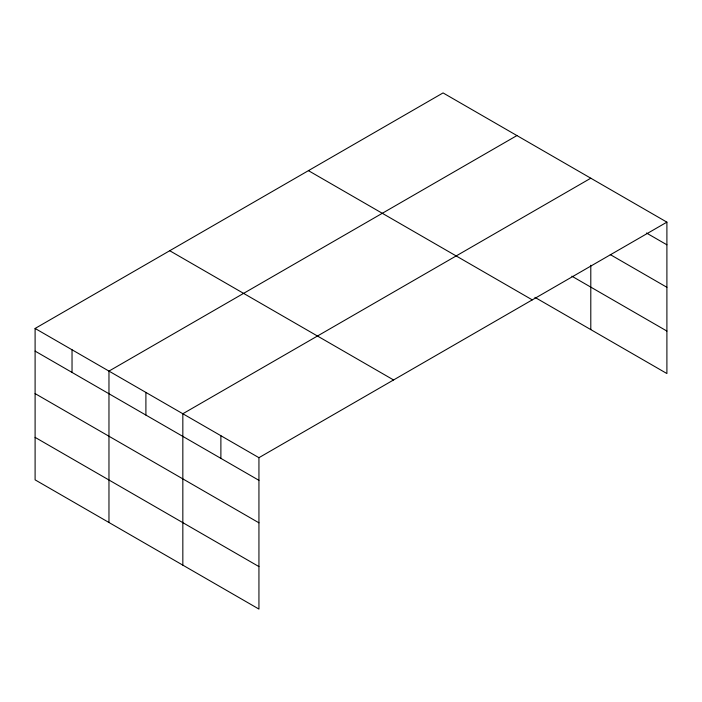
<?xml version="1.0" encoding="UTF-8"?>
<svg xmlns="http://www.w3.org/2000/svg" width="702" height="702" viewBox="0 0 702 702"><rect width="100%" height="100%" fill="white"/><g stroke="black" fill="none" stroke-linecap="round" stroke-linejoin="round"><path stroke-width="1.05" d="M666.9 222.148L443.059 92.918L35.1 328.457L35.1 479.852L258.941 609.082L258.941 457.686L666.9 222.148L666.9 373.543L534.924 297.35M516.926 135.565L108.968 371.104L108.968 522.499M590.794 178.211L182.836 413.75L182.836 565.145M646.481 233.02L666.9 244.805M610.284 254.607L666.9 287.293M571.858 276.184L666.9 331.063M308.432 170.647L532.274 299.877M169.726 250.728L393.568 379.957M35.1 328.457L258.941 457.686M35.1 351.105L258.941 480.343M35.1 393.594L258.941 522.823M35.1 437.364L258.941 566.593M590.794 265.233L590.794 329.607M220.884 435.714L220.884 458.371M145.902 392.427L145.902 415.075M72.034 349.78L72.034 372.429"/></g></svg>
